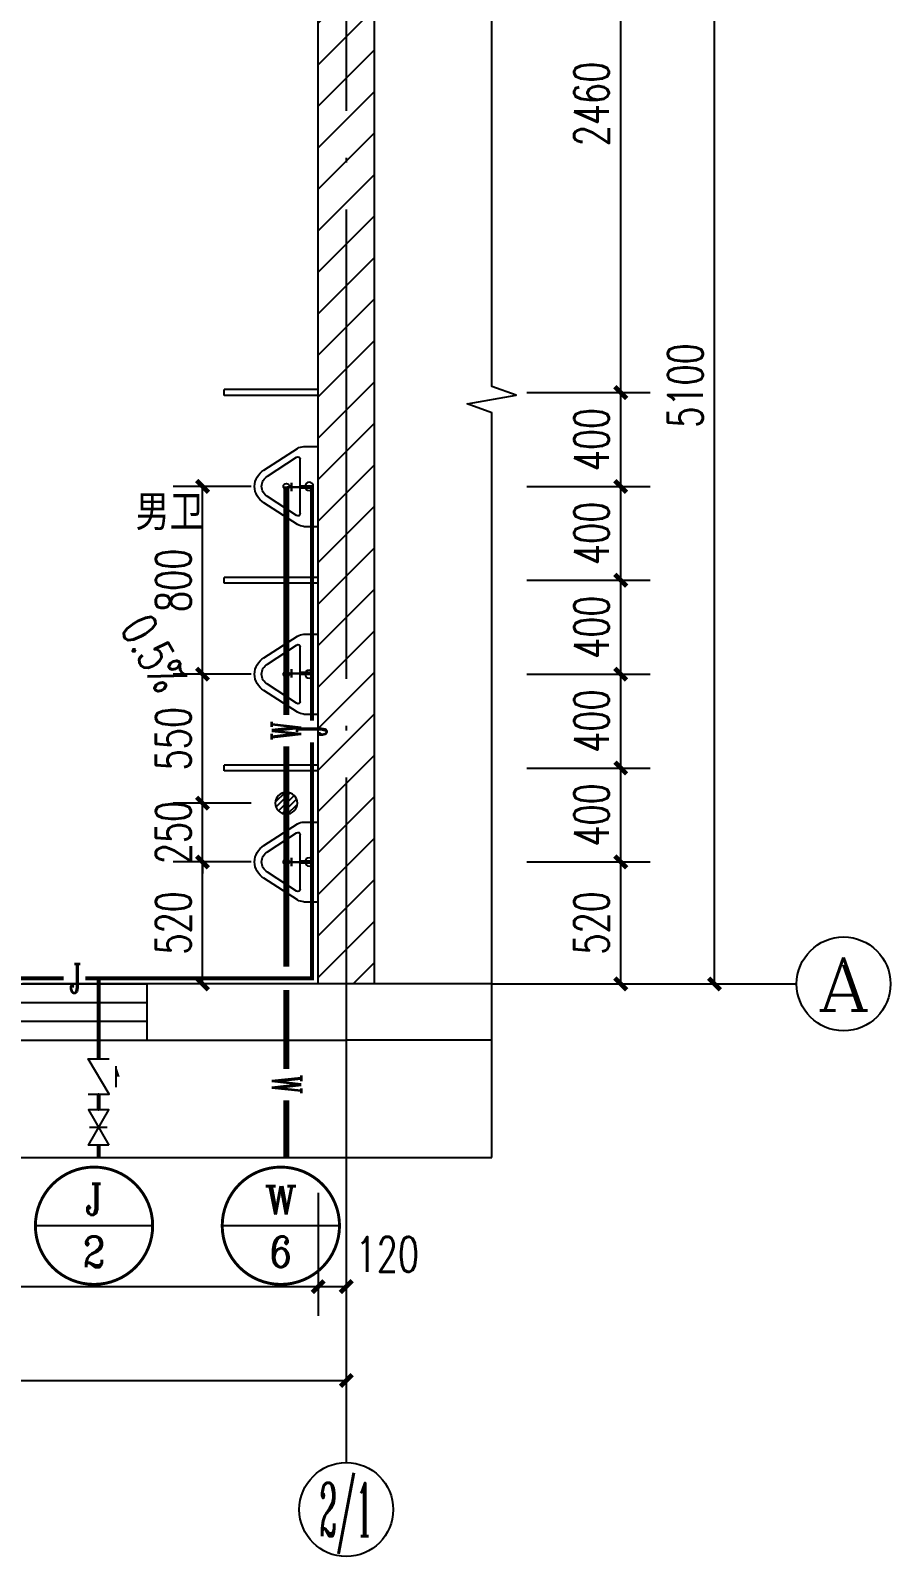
# Model space of a CAD drawing. Extents: x 14204718 to 16986381, y -1556765 to -15898.
# Drawn here: x 14936666 to 14940332, y -938509 to -932006 of the extents above; entities that cross this region are included whole.
import ezdxf
from ezdxf.enums import TextEntityAlignment as Align

# ---------------------------------------------------------------- set-up
doc = ezdxf.new("R2010")
doc.units = 0
doc.header["$LTSCALE"] = 1000
doc.header["$MEASUREMENT"] = 0
doc.linetypes.add('DOTE', pattern=[2.42, 2, -0.2, 0.02, -0.2])
for name, color, linetype in [('AXIS', 3, 'Continuous'), ('AXIS_TEXT', 7, 'Continuous'), ('DIM_SYMB', 3, 'Continuous'), ('DIM_消防', 3, 'Continuous'), ('DOTE', 8, 'DOTE'), ('EQUIP_地漏', 7, 'Continuous'), ('EQUIP_污水', 7, 'Continuous'), ('EQUIP_给水', 7, 'Continuous'), ('LVTRY', 6, 'Continuous'), ('PIPE-污水', 2, 'Continuous'), ('PIPE-给水', 3, 'Continuous'), ('PUB_HATCH', 8, 'Continuous'), ('PUB_TEXT', 7, 'Continuous'), ('TEXT_污水', 7, 'Continuous'), ('TEXT_给水', 7, 'Continuous'), ('TWT_DIM', 3, 'Continuous'), ('VALVE_给水', 7, 'Continuous'), ('WALL', 9, 'Continuous'), ('WALL-PARAPET', 6, 'Continuous'), ('WINDOW', 4, 'Continuous')]:
    doc.layers.add(name, color=color, linetype=linetype)
doc.styles.add('_TCH_AXIS', font='COMPLEX', dxfattribs={"bigfont": 'GBCBIG'})
doc.styles.add('_TCH_DIM', font='SIMPLEX', dxfattribs={"bigfont": 'GBCBIG'})
doc.styles.add('_TCH_DIM_T3', font='SIMPLEX', dxfattribs={"width": 0.705882, "bigfont": 'GBCBIG'})
doc.styles.add('_TWT_CIRCLE', font='COMPLEX', dxfattribs={"width": 1.1, "height": 3, "bigfont": 'HZTXT'})
doc.styles.add('_TWT_PIPETEXT', font='COMPLEX', dxfattribs={"width": 0.8, "height": 2.5, "bigfont": 'HZTXT'})
doc.styles.add('COMPLEX', font='COMPLEX')
doc.styles.add('YAYA', font='', dxfattribs={"width": 0.8, "height": 1})
doc.styles.get('YAYA').set_extended_font_data('SimSun')
doc.dimstyles.new('_TCH_ARCH&&50', dxfattribs={"dimtxt": 148.75, "dimasz": 50, "dimexe": 125, "dimexo": 150, "dimgap": 50, "dimtad": 1, "dimdec": 0, "dimzin": 0, "dimdsep": 46, "dimtxsty": '_TCH_DIM_T3', "dimblk": 'ARCHTICK', "dimcen": 0.09, "dimclrt": 7, "dimazin": 2, "dimtfac": 1, "dimtdec": 0, "dimtix": 1, "dimtmove": 2, "dimatfit": 3, "dimfxl": 0, "dimtolj": 1, "dimtzin": 0, "dimarcsym": 0})
doc.dimstyles.new('_TWT_ARCH&&50', dxfattribs={"dimtxt": 148.75, "dimasz": 50, "dimexe": 125, "dimexo": 150, "dimgap": 50, "dimtad": 1, "dimdec": 0, "dimzin": 0, "dimdsep": 46, "dimtxsty": '_TCH_DIM_T3', "dimblk": 'ARCHTICK', "dimcen": 0.09, "dimclrt": 7, "dimazin": 2, "dimtfac": 1, "dimtdec": 0, "dimtix": 1, "dimtmove": 2, "dimatfit": 3, "dimfxl": 0, "dimtolj": 1, "dimtzin": 0, "dimarcsym": 0})

# ---------------------------------------------------------------- blocks, each defined once
blk = doc.blocks.new('$lvtry$00000007')
for p, q in [((-170, 0), (170, 0)), ((-170, -61.1), (-170, 0)), ((170, -61.1), (170, 0)), ((-161.9, -88.4), (-69.3, -230.6)), ((-124.2, -91.5), (-43.3, -215.6)), ((-115.8, -76), (115.8, -76)), ((43.3, -215.6), (124.2, -91.5)), ((69.3, -230.6), (161.9, -88.4))]:
    blk.add_line(p, q)
blk.add_circle((0, -38), 17.7)
for centre, radius, start, end in [((-120, -61.1), 50, 180, 213.0863), ((120, -61.1), 50, 326.9137, 0), ((-115.8, -86), 10, 90, 213.0863), ((115.8, -86), 10, 326.9137, 90), ((0, -190.6), 80, 210, 330), ((0, -190.6), 50, 210, 330)]:
    blk.add_arc(centre, radius, start, end)
blk = doc.blocks.new('$TCHSYS$WIN2D')
for p, q in [((-0.5, 0.5), (0.5, 0.5)), ((-0.5, 0.5), (-0.5, -0.5)), ((0.5, 0.5), (0.5, -0.5)), ((0.5, 0.1667), (-0.5, 0.1667)), ((0.5, -0.1667), (-0.5, -0.1667)), ((-0.5, -0.5), (0.5, -0.5))]:
    blk.add_line(p, q)
blk = doc.blocks.new('_ArchTick')
at = {"color": 0, "linetype": 'ByBlock', "const_width": 0.4}
blk.add_lwpolyline([(-0.5, -0.5), (0.5, 0.5)], dxfattribs=at)
blk = doc.blocks.new('*D442')
at = {"layer": 'AXIS', "color": 0, "lineweight": -2}
for p, q in [((14934811.8, -936959.4), (14934811.8, -937884.4)), ((14938011.8, -936959.4), (14938011.8, -937884.4)), ((14934811.8, -937759.4), (14938011.8, -937759.4))]:
    blk.add_line(p, q, dxfattribs=at)
at = {"layer": 'Defpoints', "color": 0}
for p in [(14934811.8, -936809.4), (14938011.8, -936809.4), (14938011.8, -937759.4)]:
    blk.add_point(p, dxfattribs=at)
at = {"layer": 'AXIS', "color": 0, "lineweight": -2, "xscale": 50, "yscale": 50, "zscale": 50, "rotation": 180}
blk.add_blockref('_ArchTick', (14934811.8, -937759.4), dxfattribs=at)
at = {"layer": 'AXIS', "color": 0, "lineweight": -2, "xscale": 50, "yscale": 50, "zscale": 50}
blk.add_blockref('_ArchTick', (14938011.8, -937759.4), dxfattribs=at)
at = {"layer": 'AXIS', "color": 7, "insert": (14936411.8, -937635), "char_height": 148.75, "attachment_point": 5, "style": '_TCH_DIM_T3'}
blk.add_mtext('\\A1;3200', dxfattribs=at)
blk = doc.blocks.new('*D444')
at = {"layer": 'AXIS', "color": 0, "lineweight": -2}
for p, q in [((14937891.8, -936959.4), (14937891.8, -937484.4)), ((14938011.8, -936959.4), (14938011.8, -937484.4)), ((14937891.8, -937359.4), (14938011.8, -937359.4))]:
    blk.add_line(p, q, dxfattribs=at)
at = {"layer": 'Defpoints', "color": 0}
for p in [(14937891.8, -936809.4), (14938011.8, -936809.4), (14938011.8, -937359.4)]:
    blk.add_point(p, dxfattribs=at)
at = {"layer": 'AXIS', "color": 0, "lineweight": -2, "xscale": 50, "yscale": 50, "zscale": 50, "rotation": 180}
blk.add_blockref('_ArchTick', (14937891.8, -937359.4), dxfattribs=at)
at = {"layer": 'AXIS', "color": 0, "lineweight": -2, "xscale": 50, "yscale": 50, "zscale": 50}
blk.add_blockref('_ArchTick', (14938011.8, -937359.4), dxfattribs=at)
at = {"layer": 'AXIS', "color": 7, "insert": (14938186.8, -937221.9), "char_height": 148.75, "attachment_point": 5, "style": '_TCH_DIM_T3'}
blk.add_mtext('\\A1;120', dxfattribs=at)
blk = doc.blocks.new('*D445')
at = {"layer": 'AXIS', "color": 0, "lineweight": -2}
for p, q in [((14934931.8, -936959.4), (14934931.8, -937484.4)), ((14937891.8, -936959.4), (14937891.8, -937484.4)), ((14934931.8, -937359.4), (14937891.8, -937359.4))]:
    blk.add_line(p, q, dxfattribs=at)
at = {"layer": 'Defpoints', "color": 0}
for p in [(14934931.8, -936809.4), (14937891.8, -936809.4), (14937891.8, -937359.4)]:
    blk.add_point(p, dxfattribs=at)
at = {"layer": 'AXIS', "color": 0, "lineweight": -2, "xscale": 50, "yscale": 50, "zscale": 50, "rotation": 180}
blk.add_blockref('_ArchTick', (14934931.8, -937359.4), dxfattribs=at)
at = {"layer": 'AXIS', "color": 0, "lineweight": -2, "xscale": 50, "yscale": 50, "zscale": 50}
blk.add_blockref('_ArchTick', (14937891.8, -937359.4), dxfattribs=at)
at = {"layer": 'AXIS', "color": 7, "insert": (14936411.8, -937235), "char_height": 148.75, "attachment_point": 5, "style": '_TCH_DIM_T3'}
blk.add_mtext('\\A1;2960', dxfattribs=at)
blk = doc.blocks.new('*D449')
at = {"layer": 'AXIS', "color": 0, "lineweight": -2}
for p, q in [((14938781.8, -930969.4), (14939706.8, -930969.4)), ((14939581.8, -936069.4), (14939581.8, -930969.4)), ((14938781.8, -936069.4), (14939706.8, -936069.4))]:
    blk.add_line(p, q, dxfattribs=at)
at = {"layer": 'Defpoints', "color": 0}
for p in [(14938631.8, -930969.4), (14939581.8, -930969.4), (14938631.8, -936069.4)]:
    blk.add_point(p, dxfattribs=at)
at = {"layer": 'AXIS', "color": 0, "lineweight": -2, "xscale": 50, "yscale": 50, "zscale": 50}
for p, rotation in [((14939581.8, -930969.4), 90), ((14939581.8, -936069.4), 270)]:
    blk.add_blockref('_ArchTick', p, dxfattribs=dict(at, rotation=rotation))
at = {"layer": 'AXIS', "color": 7, "insert": (14939457.4, -933519.4), "char_height": 148.75, "attachment_point": 5, "rotation": 90, "style": '_TCH_DIM_T3'}
blk.add_mtext('\\A1;5100', dxfattribs=at)
blk = doc.blocks.new('*D450')
at = {"layer": 'AXIS', "color": 0, "lineweight": -2}
for p, q in [((14938781.8, -935549.4), (14939306.8, -935549.4)), ((14939181.8, -936069.4), (14939181.8, -935549.4)), ((14938781.8, -936069.4), (14939306.8, -936069.4))]:
    blk.add_line(p, q, dxfattribs=at)
at = {"layer": 'Defpoints', "color": 0}
for p in [(14938631.8, -935549.4), (14939181.8, -935549.4), (14938631.8, -936069.4)]:
    blk.add_point(p, dxfattribs=at)
at = {"layer": 'AXIS', "color": 0, "lineweight": -2, "xscale": 50, "yscale": 50, "zscale": 50}
for p, rotation in [((14939181.8, -935549.4), 90), ((14939181.8, -936069.4), 270)]:
    blk.add_blockref('_ArchTick', p, dxfattribs=dict(at, rotation=rotation))
at = {"layer": 'AXIS', "color": 7, "insert": (14939057.4, -935809.4), "char_height": 148.75, "attachment_point": 5, "rotation": 90, "style": '_TCH_DIM_T3'}
blk.add_mtext('\\A1;520', dxfattribs=at)
blk = doc.blocks.new('*D451')
at = {"layer": 'AXIS', "color": 0, "lineweight": -2}
for p, q in [((14938781.8, -935149.4), (14939306.8, -935149.4)), ((14939181.8, -935549.4), (14939181.8, -935149.4)), ((14938781.8, -935549.4), (14939306.8, -935549.4))]:
    blk.add_line(p, q, dxfattribs=at)
at = {"layer": 'Defpoints', "color": 0}
for p in [(14938631.8, -935149.4), (14939181.8, -935149.4), (14938631.8, -935549.4)]:
    blk.add_point(p, dxfattribs=at)
at = {"layer": 'AXIS', "color": 0, "lineweight": -2, "xscale": 50, "yscale": 50, "zscale": 50}
for p, rotation in [((14939181.8, -935149.4), 90), ((14939181.8, -935549.4), 270)]:
    blk.add_blockref('_ArchTick', p, dxfattribs=dict(at, rotation=rotation))
at = {"layer": 'AXIS', "color": 7, "insert": (14939057.4, -935349.4), "char_height": 148.75, "attachment_point": 5, "rotation": 90, "style": '_TCH_DIM_T3'}
blk.add_mtext('\\A1;400', dxfattribs=at)
blk = doc.blocks.new('*D452')
at = {"layer": 'AXIS', "color": 0, "lineweight": -2}
for p, q in [((14938781.8, -934749.4), (14939306.8, -934749.4)), ((14939181.8, -935149.4), (14939181.8, -934749.4)), ((14938781.8, -935149.4), (14939306.8, -935149.4))]:
    blk.add_line(p, q, dxfattribs=at)
at = {"layer": 'Defpoints', "color": 0}
for p in [(14938631.8, -934749.4), (14939181.8, -934749.4), (14938631.8, -935149.4)]:
    blk.add_point(p, dxfattribs=at)
at = {"layer": 'AXIS', "color": 0, "lineweight": -2, "xscale": 50, "yscale": 50, "zscale": 50}
for p, rotation in [((14939181.8, -934749.4), 90), ((14939181.8, -935149.4), 270)]:
    blk.add_blockref('_ArchTick', p, dxfattribs=dict(at, rotation=rotation))
at = {"layer": 'AXIS', "color": 7, "insert": (14939057.4, -934949.4), "char_height": 148.75, "attachment_point": 5, "rotation": 90, "style": '_TCH_DIM_T3'}
blk.add_mtext('\\A1;400', dxfattribs=at)
blk = doc.blocks.new('*D453')
at = {"layer": 'AXIS', "color": 0, "lineweight": -2}
for p, q in [((14938781.8, -934349.4), (14939306.8, -934349.4)), ((14939181.8, -934749.4), (14939181.8, -934349.4)), ((14938781.8, -934749.4), (14939306.8, -934749.4))]:
    blk.add_line(p, q, dxfattribs=at)
at = {"layer": 'Defpoints', "color": 0}
for p in [(14938631.8, -934349.4), (14939181.8, -934349.4), (14938631.8, -934749.4)]:
    blk.add_point(p, dxfattribs=at)
at = {"layer": 'AXIS', "color": 0, "lineweight": -2, "xscale": 50, "yscale": 50, "zscale": 50}
for p, rotation in [((14939181.8, -934349.4), 90), ((14939181.8, -934749.4), 270)]:
    blk.add_blockref('_ArchTick', p, dxfattribs=dict(at, rotation=rotation))
at = {"layer": 'AXIS', "color": 7, "insert": (14939057.4, -934549.4), "char_height": 148.75, "attachment_point": 5, "rotation": 90, "style": '_TCH_DIM_T3'}
blk.add_mtext('\\A1;400', dxfattribs=at)
blk = doc.blocks.new('*D454')
at = {"layer": 'AXIS', "color": 0, "lineweight": -2}
for p, q in [((14938781.8, -933949.4), (14939306.8, -933949.4)), ((14939181.8, -934349.4), (14939181.8, -933949.4)), ((14938781.8, -934349.4), (14939306.8, -934349.4))]:
    blk.add_line(p, q, dxfattribs=at)
at = {"layer": 'Defpoints', "color": 0}
for p in [(14938631.8, -933949.4), (14939181.8, -933949.4), (14938631.8, -934349.4)]:
    blk.add_point(p, dxfattribs=at)
at = {"layer": 'AXIS', "color": 0, "lineweight": -2, "xscale": 50, "yscale": 50, "zscale": 50}
for p, rotation in [((14939181.8, -933949.4), 90), ((14939181.8, -934349.4), 270)]:
    blk.add_blockref('_ArchTick', p, dxfattribs=dict(at, rotation=rotation))
at = {"layer": 'AXIS', "color": 7, "insert": (14939057.4, -934149.4), "char_height": 148.75, "attachment_point": 5, "rotation": 90, "style": '_TCH_DIM_T3'}
blk.add_mtext('\\A1;400', dxfattribs=at)
blk = doc.blocks.new('*D455')
at = {"layer": 'AXIS', "color": 0, "lineweight": -2}
for p, q in [((14938781.8, -933549.4), (14939306.8, -933549.4)), ((14939181.8, -933949.4), (14939181.8, -933549.4)), ((14938781.8, -933949.4), (14939306.8, -933949.4))]:
    blk.add_line(p, q, dxfattribs=at)
at = {"layer": 'Defpoints', "color": 0}
for p in [(14938631.8, -933549.4), (14939181.8, -933549.4), (14938631.8, -933949.4)]:
    blk.add_point(p, dxfattribs=at)
at = {"layer": 'AXIS', "color": 0, "lineweight": -2, "xscale": 50, "yscale": 50, "zscale": 50}
for p, rotation in [((14939181.8, -933549.4), 90), ((14939181.8, -933949.4), 270)]:
    blk.add_blockref('_ArchTick', p, dxfattribs=dict(at, rotation=rotation))
at = {"layer": 'AXIS', "color": 7, "insert": (14939057.4, -933749.4), "char_height": 148.75, "attachment_point": 5, "rotation": 90, "style": '_TCH_DIM_T3'}
blk.add_mtext('\\A1;400', dxfattribs=at)
blk = doc.blocks.new('*D456')
at = {"layer": 'AXIS', "color": 0, "lineweight": -2}
for p, q in [((14938781.8, -931089.4), (14939306.8, -931089.4)), ((14939181.8, -933549.4), (14939181.8, -931089.4)), ((14938781.8, -933549.4), (14939306.8, -933549.4))]:
    blk.add_line(p, q, dxfattribs=at)
at = {"layer": 'Defpoints', "color": 0}
for p in [(14938631.8, -931089.4), (14939181.8, -931089.4), (14938631.8, -933549.4)]:
    blk.add_point(p, dxfattribs=at)
at = {"layer": 'AXIS', "color": 0, "lineweight": -2, "xscale": 50, "yscale": 50, "zscale": 50}
for p, rotation in [((14939181.8, -931089.4), 90), ((14939181.8, -933549.4), 270)]:
    blk.add_blockref('_ArchTick', p, dxfattribs=dict(at, rotation=rotation))
at = {"layer": 'AXIS', "color": 7, "insert": (14939057.4, -932319.4), "char_height": 148.75, "attachment_point": 5, "rotation": 90, "style": '_TCH_DIM_T3'}
blk.add_mtext('\\A1;2460', dxfattribs=at)
blk = doc.blocks.new('$TwtSys$00000147')
blk.add_circle((0, 0, 0), 1)
blk = doc.blocks.new('$TwtSys$00000141')
for p, q in [((-94, 8), (-10, 92)), ((-94, 8), (-10, 92)), ((-87, -35), (35, 87)), ((-87, -35), (35, 87)), ((-66, -66), (66, 66)), ((-66, -66), (66, 66)), ((-32, -87), (88, 33)), ((-32, -87), (88, 33)), ((11, -92), (92, -11)), ((11, -92), (92, -11))]:
    blk.add_line(p, q)
blk.add_circle((0, 0), 94)
blk.add_circle((0, 0), 94)
blk = doc.blocks.new('$VALVE$00000296')
for points in [[(-125, 72), (-125, -72), (125, 72), (125, -72), (-125, 72)], [(0, 60), (0, -64)]]:
    blk.add_lwpolyline(points)
for p in [(-125, 0), (125, 0)]:
    blk.add_point(p)
blk = doc.blocks.new('$VALVE$00000315')
blk.add_line((-75, 125), (75, 125))
blk.add_lwpolyline([(-125, -75), (-125, 75), (125, -75), (125, 75)])
for p in [(-125, 0), (125, 0)]:
    blk.add_point(p)
blk.add_solid([(0, 125), (0, 150), (75, 125)])
blk = doc.blocks.new('$TwtSys$00000320')
at = {"const_width": 20}
for points in [[(0, 0), (0, -121)], [(-37, -83), (37, -83)]]:
    blk.add_lwpolyline(points, dxfattribs=at)
blk = doc.blocks.new('*D478')
at = {"layer": 'Defpoints', "color": 0}
for p in [(14937399.1, -933949.4), (14937756.5, -933949.4), (14937756.5, -934749.4)]:
    blk.add_point(p, dxfattribs=at)
at = {"layer": 'TWT_DIM', "color": 0, "lineweight": -2}
for p, q in [((14937606.5, -933949.4), (14937274.1, -933949.4)), ((14937399.1, -934749.4), (14937399.1, -933949.4)), ((14937606.5, -934749.4), (14937274.1, -934749.4))]:
    blk.add_line(p, q, dxfattribs=at)
at = {"layer": 'TWT_DIM', "color": 0, "lineweight": -2, "xscale": 50, "yscale": 50, "zscale": 50}
for p, rotation in [((14937399.1, -933949.4), 90), ((14937399.1, -934749.4), 270)]:
    blk.add_blockref('_ArchTick', p, dxfattribs=dict(at, rotation=rotation))
at = {"layer": 'TWT_DIM', "color": 7, "insert": (14937274.7, -934349.4), "char_height": 148.75, "attachment_point": 5, "rotation": 90, "style": '_TCH_DIM_T3'}
blk.add_mtext('\\A1;800', dxfattribs=at)
blk = doc.blocks.new('*D479')
at = {"layer": 'Defpoints', "color": 0}
for p in [(14937399.1, -934749.4), (14937756.5, -934749.4), (14937756.5, -935299.2)]:
    blk.add_point(p, dxfattribs=at)
at = {"layer": 'TWT_DIM', "color": 0, "lineweight": -2}
for p, q in [((14937606.5, -934749.4), (14937274.1, -934749.4)), ((14937399.1, -935299.2), (14937399.1, -934749.4)), ((14937606.5, -935299.2), (14937274.1, -935299.2))]:
    blk.add_line(p, q, dxfattribs=at)
at = {"layer": 'TWT_DIM', "color": 0, "lineweight": -2, "xscale": 50, "yscale": 50, "zscale": 50}
for p, rotation in [((14937399.1, -934749.4), 90), ((14937399.1, -935299.2), 270)]:
    blk.add_blockref('_ArchTick', p, dxfattribs=dict(at, rotation=rotation))
at = {"layer": 'TWT_DIM', "color": 7, "insert": (14937274.7, -935024.3), "char_height": 148.75, "attachment_point": 5, "rotation": 90, "style": '_TCH_DIM_T3'}
blk.add_mtext('\\A1;550', dxfattribs=at)
blk = doc.blocks.new('*D480')
at = {"layer": 'Defpoints', "color": 0}
for p in [(14937399.1, -935299.2), (14937756.5, -935299.2), (14937756.5, -935549.4)]:
    blk.add_point(p, dxfattribs=at)
at = {"layer": 'TWT_DIM', "color": 0, "lineweight": -2}
for p, q in [((14937399.1, -935299.2), (14937399.1, -935249.2)), ((14937606.5, -935299.2), (14937274.1, -935299.2)), ((14937399.1, -935549.4), (14937399.1, -935299.2)), ((14937606.5, -935549.4), (14937274.1, -935549.4)), ((14937399.1, -935549.4), (14937399.1, -935599.4))]:
    blk.add_line(p, q, dxfattribs=at)
at = {"layer": 'TWT_DIM', "color": 0, "lineweight": -2, "xscale": 50, "yscale": 50, "zscale": 50}
for p, rotation in [((14937399.1, -935299.2), 270), ((14937399.1, -935549.4), 90)]:
    blk.add_blockref('_ArchTick', p, dxfattribs=dict(at, rotation=rotation))
at = {"layer": 'TWT_DIM', "color": 7, "insert": (14937274.7, -935424.3), "char_height": 148.75, "attachment_point": 5, "rotation": 90, "style": '_TCH_DIM_T3'}
blk.add_mtext('\\A1;250', dxfattribs=at)
blk = doc.blocks.new('*D481')
at = {"layer": 'Defpoints', "color": 0}
for p in [(14937399.1, -935549.4), (14937756.5, -935549.4), (14937756.5, -936069.4)]:
    blk.add_point(p, dxfattribs=at)
at = {"layer": 'TWT_DIM', "color": 0, "lineweight": -2}
for p, q in [((14937606.5, -935549.4), (14937274.1, -935549.4)), ((14937399.1, -936069.4), (14937399.1, -935549.4)), ((14937606.5, -936069.4), (14937274.1, -936069.4))]:
    blk.add_line(p, q, dxfattribs=at)
at = {"layer": 'TWT_DIM', "color": 0, "lineweight": -2, "xscale": 50, "yscale": 50, "zscale": 50}
for p, rotation in [((14937399.1, -935549.4), 90), ((14937399.1, -936069.4), 270)]:
    blk.add_blockref('_ArchTick', p, dxfattribs=dict(at, rotation=rotation))
at = {"layer": 'TWT_DIM', "color": 7, "insert": (14937274.7, -935809.4), "char_height": 148.75, "attachment_point": 5, "rotation": 90, "style": '_TCH_DIM_T3'}
blk.add_mtext('\\A1;520', dxfattribs=at)
blk = doc.blocks.new('_AXISO')
blk.add_circle((0, 0), 0.5)
at = {"layer": 'AXIS_TEXT', "style": 'COMPLEX', "width": 1.041667}
blk.add_attdef('A', text='', height=0.56, dxfattribs=at).set_placement((-0.25, -0.28), (0.25, -0.28), align=Align.FIT)

msp = doc.modelspace()

# ---------------------------------------------------------------- hatches: boundary and pattern name
at = {"layer": 'PIPE-给水', "linetype": 'Continuous'}
for points in [[(14937865.8, -933952), (14937865.8, -933943.3), (14937874.5, -933943.3)], [(14937865.8, -933952), (14937874.5, -933952), (14937874.5, -933943.3)], [(14937865.8, -936045.9), (14937865.8, -936054.6), (14937874.5, -936054.6)], [(14937865.8, -936045.9), (14937874.5, -936045.9), (14937874.5, -936054.6)]]:
    msp.add_hatch(color=256, dxfattribs=at).paths.add_polyline_path(points)
at = {"layer": 'PUB_HATCH'}
h = msp.add_hatch(dxfattribs=at)
h.set_pattern_fill('普通砖', color=256, scale=50, style=0)
h.set_pattern_definition([(45, (0, 89.76), (-88.388383, 88.388383), [])])
h.paths.add_polyline_path([(14938131.8, -931089.4), (14937891.8, -931089.4), (14937891.8, -936069.4), (14938131.8, -936069.4)])

# ---------------------------------------------------------------- linework, layer by layer
at = {"layer": 'AXIS'}
for p, q in [((14938631.8, -936069.4), (14939931.8, -936069.4)), ((14938011.8, -936809.4), (14938011.8, -938109.4))]:
    msp.add_line(p, q, dxfattribs=at)
at = {"layer": 'DIM_SYMB'}
for points in [[(14938631.8, -936809.4), (14938631.8, -933635.7), (14938526.8, -933597.4), (14938736.8, -933560.4), (14938631.8, -933523.2), (14938631.8, -930349.4)], [(14931071.8, -936809.4), (14934795.5, -936809.4), (14934833.7, -936704.4), (14934870.8, -936914.4), (14934908, -936809.4), (14938631.8, -936809.4)]]:
    msp.add_lwpolyline(points, dxfattribs=at)
msp.add_lwpolyline([(14936933.1, -934468.3, 0, 0, 0), (14937160.5, -934856.6, 40, 0, 0), (14937236.3, -934986.1, 0, 0, 0)], format="xyseb", dxfattribs=at)
at = {"layer": 'DIM_消防'}
for p, q in [((14937186.7, -937100), (14936686.7, -937100)), ((14937983.1, -937100), (14937483.1, -937100))]:
    msp.add_line(p, q, dxfattribs=at)
at = {"layer": 'DIM_消防', "const_width": 12.5}
for points in [[(14937186.7, -937100, 1), (14936686.7, -937100, 1)], [(14937983.1, -937100, 1), (14937483.1, -937100, 1)]]:
    msp.add_lwpolyline(points, format="xyb", close=True, dxfattribs=at)
at = {"layer": 'DOTE'}
for p, q in [((14938011.8, -930349.4, 400), (14938011.8, -936809.4, 400)), ((14938631.8, -936069.4, 400), (14931071.8, -936069.4, 400))]:
    msp.add_line(p, q, dxfattribs=at)
at = {"layer": 'LVTRY'}
for p, q in [((14937891.8, -933536.9), (14937491.8, -933536.9)), ((14937491.8, -933561.9), (14937491.8, -933536.9)), ((14937891.8, -933561.9), (14937491.8, -933561.9)), ((14937891.8, -933561.9), (14937891.8, -933536.9)), ((14937891.8, -934336.9), (14937491.8, -934336.9)), ((14937491.8, -934361.9), (14937491.8, -934336.9)), ((14937891.8, -934361.9), (14937891.8, -934336.9)), ((14937891.8, -934361.9), (14937491.8, -934361.9)), ((14937891.8, -935136.9), (14937491.8, -935136.9)), ((14937491.8, -935161.9), (14937491.8, -935136.9)), ((14937891.8, -935161.9), (14937491.8, -935161.9)), ((14937891.8, -935161.9), (14937891.8, -935136.9))]:
    msp.add_line(p, q, dxfattribs=at)
at = {"layer": 'PIPE-污水', "linetype": 'Continuous', "ltscale": 0.25, "const_width": 25}
for points in [[(14937756.5, -933949.4), (14937756.5, -934922.9)], [(14937756.5, -935056.7), (14937756.5, -935995.9)], [(14937756.5, -936095.9), (14937756.5, -936431.8)], [(14937756.5, -936565.6), (14937756.5, -936809.4)]]:
    msp.add_lwpolyline(points, dxfattribs=at)
at = {"layer": 'PIPE-给水', "linetype": 'Continuous', "ltscale": 0.25, "const_width": 17.5}
for points in [[(14937865.8, -933952), (14937819.5, -933952)], [(14937865.8, -934746.2), (14937865.8, -933952)], [(14937865.8, -934746.2), (14937819.5, -934746.2)], [(14937865.8, -934948.2), (14937865.8, -934746.2)], [(14937865.8, -935550.2), (14937865.8, -935040.1)], [(14937865.8, -935550.2), (14937819.5, -935550.2)], [(14937865.8, -936045.9), (14937865.8, -935550.2)], [(14936807.6, -936045.9), (14934954.4, -936045.9)], [(14936956.1, -936045.9), (14936899.5, -936045.9)], [(14936956.1, -936389.3), (14936956.1, -936045.9)], [(14936956.1, -936045.9), (14937865.8, -936045.9)], [(14936956.1, -936606.1), (14936956.1, -936539.3)], [(14936956.1, -936809.4), (14936956.1, -936756.1)]]:
    msp.add_lwpolyline(points, dxfattribs=at)
at = {"layer": 'WALL'}
for p, q in [((14937891.8, -936069.4), (14937891.8, -931089.4)), ((14938131.8, -936069.4), (14938131.8, -931089.4))]:
    msp.add_line(p, q, dxfattribs=at)
at = {"layer": 'WALL-PARAPET'}
for p, q in [((14938011.8, -936069.4), (14937161.8, -936069.4)), ((14937161.8, -936069.4), (14937161.8, -936309.4)), ((14938631.8, -936069.4), (14938011.8, -936069.4)), ((14938631.8, -936309.4), (14938631.8, -936069.4)), ((14937161.8, -936309.4), (14938011.8, -936309.4)), ((14938631.8, -936309.4), (14938011.8, -936309.4))]:
    msp.add_line(p, q, dxfattribs=at)

# ---------------------------------------------------------------- block references
at = {"layer": 'AXIS'}
ref = msp.add_blockref('_AXISO', (14940131.8, -936069.4), dxfattribs=dict(at, xscale=400, yscale=400, zscale=400))
ref.add_attrib('A', 'A', dxfattribs={"layer": 'AXIS_TEXT', "ltscale": 0.5, "height": 226.3, "style": '_TCH_AXIS', "width": 1.166667}).set_placement((14940018.6, -936182.5), (14940244.9, -936182.5), align=Align.FIT)
ref = msp.add_blockref('_AXISO', (14938011.8, -938309.4), dxfattribs=dict(at, xscale=400, yscale=400, zscale=400))
ref.add_attrib('A', '2/1', dxfattribs={"layer": 'AXIS_TEXT', "ltscale": 0.5, "height": 226.27, "style": '_TCH_AXIS', "width": 0.411765}).set_placement((14937898.6, -938422.5), (14938124.9, -938422.5), align=Align.FIT)
at = {"layer": 'EQUIP_地漏', "xscale": 0.5, "yscale": -0.5, "zscale": 0.5, "rotation": 90}
msp.add_blockref('$TwtSys$00000141', (14937756.5, -935299.2), dxfattribs=at)
at = {"layer": 'EQUIP_污水', "xscale": 12.5, "yscale": 12.5, "zscale": 12.5}
for p in [(14937756.5, -933949.4), (14937756.5, -934749.4), (14937756.5, -935549.4)]:
    msp.add_blockref('$TwtSys$00000147', p, dxfattribs=at)
at = {"layer": 'EQUIP_给水', "xscale": 0.5, "yscale": 0.5, "zscale": 0.5, "rotation": 270}
for p in [(14937819.5, -933952), (14937819.5, -934746.2), (14937819.5, -935550.2)]:
    msp.add_blockref('$TwtSys$00000320', p, dxfattribs=at)
at = {"layer": 'LVTRY', "yscale": -1, "rotation": 90.00000000000001}
for p in [(14937891.8, -933949.4, 400), (14937891.8, -934749.4, 400), (14937891.8, -935549.4, 400)]:
    msp.add_blockref('$lvtry$00000007', p, dxfattribs=at)
at = {"layer": 'VALVE_给水', "xscale": 0.6, "yscale": -0.6, "zscale": 0.6, "rotation": 90}
for name, p in [('$VALVE$00000315', (14936956.1, -936464.3)), ('$VALVE$00000296', (14936956.1, -936681.1))]:
    msp.add_blockref(name, p, dxfattribs=at)
at = {"layer": 'WINDOW', "xscale": -1500, "yscale": -240, "zscale": -1500, "rotation": 180}
msp.add_blockref('$TCHSYS$WIN2D', (14936411.8, -936189.4), dxfattribs=at)

# ---------------------------------------------------------------- texts
at = {"layer": 'DIM_消防', "color": 7, "style": '_TWT_CIRCLE'}
for s, height, p, p2 in [('J', 131.9, (14936898.7, -937053.9), (14936974.7, -937053.9)), ('W', 120.8, (14937663.5, -937052.3), (14937802.7, -937052.3)), ('2', 129.4, (14936889.3, -937275.8), (14936984.1, -937275.8)), ('6', 129.4, (14937685.7, -937275.8), (14937780.6, -937275.8))]:
    msp.add_text(s, height=height, dxfattribs=at).set_placement(p, p2, align=Align.FIT)
at = {"layer": 'PUB_TEXT', "style": 'YAYA', "width": 0.8}
msp.add_text('男卫', height=132.91, dxfattribs=at).set_placement((14937113.6, -934121.1, 400))
at = {"layer": 'PUB_TEXT', "style": '_TCH_DIM', "width": 0.705882}
msp.add_text('0.5%%%', height=148.75, rotation=300.35318, dxfattribs=at).set_placement((14937044.1, -934554))
at = {"layer": 'TEXT_污水', "style": '_TWT_PIPETEXT', "width": 0.64}
for rotation, p in [(90, (14937819, -935031.7)), (270, (14937694, -936456.8))]:
    msp.add_text('W', height=125, rotation=rotation, dxfattribs=at).set_placement(p)
at = {"layer": 'TEXT_给水', "style": '_TWT_PIPETEXT', "width": 0.64}
msp.add_text('J', height=125, rotation=90, dxfattribs=at).set_placement((14937928.3, -935015.1))
msp.add_text('J', height=125, dxfattribs=at).set_placement((14936832.6, -936108.4))

# ---------------------------------------------------------------- dimensions: what is measured, and where the dimension line sits
at = {"layer": 'AXIS'}
for p1, p2, distance, text, picture, middle in [((14938631.8, -936069.4), (14938631.8, -930969.4), -950, '5100', '*D449', (14939457.4, -933519.4)), ((14938631.8, -933549.4), (14938631.8, -931089.4), -550, '2460', '*D456', (14939057.4, -932319.4)), ((14938631.8, -933949.4), (14938631.8, -933549.4), -550, '400', '*D455', (14939057.4, -933749.4)), ((14938631.8, -934349.4), (14938631.8, -933949.4), -550, '400', '*D454', (14939057.4, -934149.4)), ((14938631.8, -934749.4), (14938631.8, -934349.4), -550, '400', '*D453', (14939057.4, -934549.4)), ((14938631.8, -935149.4), (14938631.8, -934749.4), -550, '400', '*D452', (14939057.4, -934949.4)), ((14938631.8, -935549.4), (14938631.8, -935149.4), -550, '400', '*D451', (14939057.4, -935349.4)), ((14938631.8, -936069.4), (14938631.8, -935549.4), -550, '520', '*D450', (14939057.4, -935809.4)), ((14934811.8, -936809.4), (14938011.8, -936809.4), -950, '3200', '*D442', (14936411.8, -937635)), ((14934931.8, -936809.4), (14937891.8, -936809.4), -550, '2960', '*D445', (14936411.8, -937235))]:
    dim = msp.add_aligned_dim(p1=p1, p2=p2, distance=distance, text=text, dimstyle='_TCH_ARCH&&50', dxfattribs=at)
    dim.commit()
    dim.dimension.update_dxf_attribs({"geometry": picture, "text_midpoint": middle})
dim = msp.add_linear_dim(base=(14938011.8, -937359.4), p1=(14937891.8, -936809.4), p2=(14938011.8, -936809.4), angle=0, text='120', dimstyle='_TCH_ARCH&&50', dxfattribs=at)
dim.commit()
dim.dimension.update_dxf_attribs({"geometry": '*D444', "text_midpoint": (14938186.8, -937221.9), "dimtype": 161})
at = {"layer": 'TWT_DIM'}
for p1, p2, text, picture, middle in [((14937756.5, -934749.4), (14937756.5, -933949.4), '800', '*D478', (14937274.7, -934349.4)), ((14937756.5, -935299.2), (14937756.5, -934749.4), '550', '*D479', (14937274.7, -935024.3)), ((14937756.5, -935549.4), (14937756.5, -935299.2), '250', '*D480', (14937274.7, -935424.3)), ((14937756.5, -936069.4), (14937756.5, -935549.4), '520', '*D481', (14937274.7, -935809.4))]:
    dim = msp.add_aligned_dim(p1=p1, p2=p2, distance=357.4, text=text, dimstyle='_TWT_ARCH&&50', dxfattribs=at)
    dim.commit()
    dim.dimension.update_dxf_attribs({"geometry": picture, "text_midpoint": middle})

doc.saveas('drawing.dxf')
